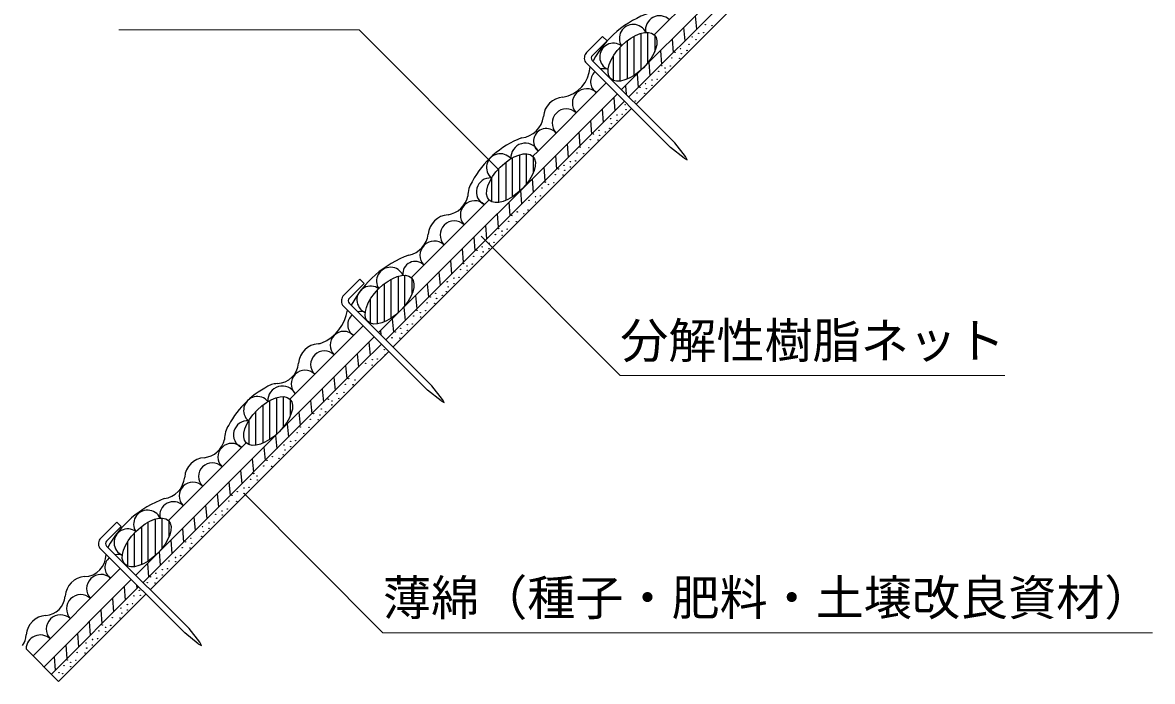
# Model space of a CAD drawing. Units: millimetres, scale not verified. Extents: x 200 to 8200, y 200 to 5838.
# Drawn here: x 1132 to 2776, y 1925 to 2884 of the extents above; entities that cross this region are included whole.
import ezdxf
from ezdxf.enums import TextEntityAlignment as Align

# ---------------------------------------------------------------- set-up
doc = ezdxf.new("R2010")
doc.units = ezdxf.units.MM
doc.header["$LTSCALE"] = 20
doc.layers.add('C-STR', color=7, linetype='Continuous', lineweight=25)
doc.layers.add('C-STR-HTXT', color=1, linetype='Continuous', lineweight=13)
doc.styles.add('ＭＳ ゴシック', font='')
doc.styles.get('ＭＳ ゴシック').set_extended_font_data('MS Gothic')

msp = doc.modelspace()

# ---------------------------------------------------------------- linework, layer by layer
at = {"layer": 'C-STR'}
for p, q in [((2051.25, 2866.5), (2164.95, 2980.19)), ((2003.65, 2786.84), (2180.97, 2964.16)), ((2014.25, 2776.23), (2191.58, 2953.55)), ((2024.86, 2765.62), (2202.18, 2942.95)), ((2111.09, 2894.28), (2112.8, 2874.78)), ((1952.9, 2840.91), (1976.19, 2864.21)), ((1982.55, 2857.85), (1976.19, 2864.21)), ((2094.12, 2877.31), (2095.83, 2857.81)), ((1982.55, 2857.85), (1961.3, 2836.59)), ((2077.15, 2860.34), (2078.86, 2840.83)), ((1961.01, 2829.24), (2081.25, 2709.07)), ((2060.18, 2843.37), (2061.89, 2823.86)), ((1951.04, 2826.48), (2074.89, 2702.7)), ((2043.21, 2826.4), (2044.92, 2806.89)), ((1882.1, 2697.35), (1981.15, 2796.39)), ((2026.24, 2809.43), (2027.95, 2789.92)), ((1650.09, 2433.28), (1997.18, 2780.37)), ((2009.27, 2792.46), (2010.35, 2780.14)), ((1660.7, 2422.67), (2007.79, 2769.76)), ((1992.35, 2774.88), (1994, 2755.98)), ((1671.3, 2412.07), (2018.4, 2759.16)), ((1975.33, 2758.52), (1977.03, 2739.01)), ((1958.36, 2741.55), (1960.06, 2722.04)), ((1941.39, 2724.58), (1943.09, 2705.07)), ((1874.48, 2689.72), (1882.1, 2697.35)), ((1924.42, 2707.61), (1926.12, 2688.1)), ((2094.69, 2687.15), (2074.89, 2702.7)), ((2096.81, 2689.28), (2081.25, 2709.07)), ((1907.44, 2690.64), (1909.15, 2671.13)), ((2094.69, 2687.15), (2099.29, 2684.68)), ((2099.29, 2684.68), (2096.81, 2689.28)), ((1890.47, 2673.66), (1892.18, 2654.16)), ((1873.5, 2656.69), (1875.21, 2637.19)), ((1856.53, 2639.72), (1858.24, 2620.22)), ((1697.7, 2512.94), (1810.84, 2626.08)), ((1839.56, 2622.75), (1841.27, 2603.25)), ((1822.59, 2605.78), (1824.3, 2586.28)), ((1805.62, 2588.81), (1807.33, 2569.31)), ((1788.65, 2571.84), (1790.36, 2552.34)), ((1771.68, 2554.87), (1773.39, 2535.36)), ((1754.71, 2537.9), (1756.42, 2518.39)), ((1737.74, 2520.93), (1739.45, 2501.42)), ((1599.34, 2487.35), (1622.63, 2510.66)), ((1628.99, 2504.29), (1607.75, 2483.03)), ((1628.99, 2504.29), (1622.63, 2510.66)), ((1720.77, 2503.96), (1722.48, 2484.45)), ((1703.8, 2486.99), (1705.5, 2467.48)), ((1597.48, 2472.93), (1721.33, 2349.15)), ((1607.45, 2475.69), (1727.69, 2355.51)), ((1686.83, 2470.02), (1688.53, 2450.51)), ((1669.86, 2453.05), (1671.56, 2433.54)), ((1520.92, 2336.16), (1627.59, 2442.83)), ((1652.89, 2436.08), (1653.42, 2429.95)), ((1615.29, 2398.48), (1643.62, 2426.81)), ((1635.92, 2419.11), (1637.62, 2399.6)), ((1618.95, 2402.14), (1620.65, 2382.63)), ((1625.89, 2387.87), (1654.23, 2416.21)), ((1636.5, 2377.26), (1664.84, 2405.6)), ((1296.5, 2079.7), (1615.29, 2398.48)), ((1307.15, 2069.13), (1625.89, 2387.87)), ((1601.97, 2385.17), (1603.68, 2365.66)), ((1317.76, 2058.52), (1636.5, 2377.26)), ((1585, 2368.19), (1586.71, 2348.69)), ((1743.25, 2335.72), (1727.69, 2355.51)), ((1520.92, 2336.16), (1528.54, 2343.79)), ((1568.03, 2351.22), (1569.74, 2331.72)), ((1741.13, 2333.6), (1721.33, 2349.15)), ((1745.73, 2331.12), (1743.25, 2335.72)), ((1551.06, 2334.25), (1552.77, 2314.75)), ((1741.13, 2333.6), (1745.73, 2331.12)), ((1534.09, 2317.28), (1535.8, 2297.78)), ((1517.12, 2300.31), (1518.83, 2280.81)), ((1380.06, 2195.3), (1457.28, 2272.52)), ((1500.15, 2283.34), (1501.86, 2263.84)), ((1483.18, 2266.37), (1484.89, 2246.86)), ((1466.21, 2249.4), (1467.92, 2229.89)), ((1449.24, 2232.43), (1450.95, 2212.92)), ((1432.27, 2215.46), (1433.98, 2195.95)), ((1344.14, 2159.39), (1380.06, 2195.3)), ((1415.3, 2198.49), (1417, 2178.98)), ((1398.33, 2181.52), (1400.03, 2162.01)), ((1245.79, 2133.81), (1269.08, 2157.11)), ((1275.45, 2150.75), (1269.08, 2157.11)), ((1381.36, 2164.55), (1383.06, 2145.04)), ((1275.45, 2150.75), (1254.2, 2129.49)), ((1364.39, 2147.58), (1366.09, 2128.07)), ((1253.9, 2122.14), (1374.15, 2001.97)), ((1347.42, 2130.61), (1349.12, 2111.1)), ((1243.93, 2119.38), (1367.78, 1995.6)), ((1330.45, 2113.64), (1332.15, 2094.13)), ((1147.1, 1962.34), (1274.05, 2089.29)), ((1313.47, 2096.67), (1315.18, 2077.16)), ((1163.12, 1946.31), (1290.07, 2073.27)), ((1173.73, 1935.71), (1300.68, 2062.66)), ((1279.53, 2062.72), (1281.24, 2043.22)), ((1297.74, 2065.61), (1298.21, 2060.19)), ((1184.34, 1925.1), (1311.29, 2052.06)), ((1262.56, 2045.75), (1264.27, 2026.25)), ((1245.59, 2028.78), (1247.3, 2009.28)), ((1228.62, 2011.81), (1230.33, 1992.31)), ((1211.65, 1994.84), (1213.36, 1975.34)), ((1387.59, 1980.05), (1367.78, 1995.6)), ((1389.71, 1982.17), (1374.15, 2001.97)), ((1194.68, 1977.87), (1196.39, 1958.37)), ((1387.59, 1980.05), (1392.19, 1977.58)), ((1392.19, 1977.58), (1389.71, 1982.17)), ((1184.34, 1925.1), (1136.97, 1972.46)), ((1177.71, 1960.9), (1179.42, 1941.39))]:
    msp.add_line(p, q, dxfattribs=at)
at = {"layer": 'C-STR', "color": 3}
for p, q in [((2021.92, 2807.59), (2021.92, 2864.39)), ((2031.92, 2868.68), (2031.92, 2815.55)), ((2041.92, 2825.84), (2041.92, 2870.13)), ((2051.92, 2865.83), (2051.92, 2842.14)), ((2001.92, 2799.28), (2001.92, 2848.5)), ((2011.92, 2857.78), (2011.92, 2802.19)), ((1991.92, 2800.16), (1991.92, 2835.89)), ((1835.12, 2680.99), (1835.12, 2625.4)), ((1845.12, 2630.8), (1845.12, 2687.59)), ((1855.12, 2691.89), (1855.12, 2638.76)), ((1865.12, 2649.05), (1865.12, 2693.34)), ((1875.12, 2689.04), (1875.12, 2665.35)), ((1825.12, 2622.49), (1825.12, 2671.71)), ((1815.12, 2623.36), (1815.12, 2659.1)), ((1688.4, 2472.21), (1688.4, 2516.5)), ((1658.4, 2504.15), (1658.4, 2448.56)), ((1668.4, 2453.95), (1668.4, 2510.75)), ((1678.4, 2515.04), (1678.4, 2461.92)), ((1698.4, 2512.2), (1698.4, 2488.51)), ((1648.4, 2445.64), (1648.4, 2494.87)), ((1638.4, 2446.52), (1638.4, 2482.26)), ((1501.56, 2338.33), (1501.56, 2285.2)), ((1511.56, 2295.49), (1511.56, 2339.78)), ((1521.56, 2335.48), (1521.56, 2311.79)), ((1481.56, 2327.43), (1481.56, 2271.84)), ((1491.56, 2277.24), (1491.56, 2334.03)), ((1461.56, 2269.8), (1461.56, 2305.54)), ((1471.56, 2268.93), (1471.56, 2318.15)), ((1314.82, 2100.43), (1314.82, 2157.23)), ((1324.82, 2161.52), (1324.82, 2108.39)), ((1334.82, 2118.68), (1334.82, 2162.97)), ((1344.82, 2158.67), (1344.82, 2134.98)), ((1294.82, 2092.12), (1294.82, 2141.34)), ((1304.82, 2150.62), (1304.82, 2095.03)), ((1284.82, 2093), (1284.82, 2128.73))]:
    msp.add_line(p, q, dxfattribs=at)
at = {"layer": 'C-STR'}
for centre in [(2125.49, 2881.23), (2135.38, 2880.04), (2106.48, 2863.32), (2116.04, 2868.6), (2123.42, 2869.7), (2089.51, 2846.35), (2101.78, 2852.78), (2112.23, 2859.54), (2076.93, 2832.67), (2081.66, 2841.07), (2088.18, 2832.14), (2090.81, 2839.05), (2099.08, 2843.75), (2057.61, 2813.35), (2062.33, 2821.75), (2067.15, 2818.28), (2067.49, 2812.16), (2074.86, 2821.14), (2048.16, 2800.72), (2055.54, 2801.82), (2026.02, 2781.76), (2030.74, 2790.16), (2037.27, 2781.23), (2038.59, 2795.44), (2039.9, 2788.13), (2048.17, 2792.84), (2008.97, 2764.76), (2023.95, 2770.23), (1997.25, 2749.81), (2004.62, 2750.9), (2010.28, 2757.46), (1986.36, 2730.32), (1987.68, 2744.53), (1988.99, 2737.22), (1997.26, 2741.92), (1958.14, 2713.88), (1962.86, 2722.28), (1969.39, 2713.35), (1970.71, 2727.56), (1972.02, 2720.25), (1980.29, 2724.95), (1943.54, 2702.96), (1956.07, 2702.35), (1929.37, 2681.93), (1936.74, 2683.02), (1938.81, 2694.55), (1948.7, 2693.37), (1911.95, 2671.37), (1919.8, 2676.64), (1921.11, 2669.34), (1929.37, 2674.04), (1892.63, 2652.04), (1897.45, 2648.58), (1905.16, 2651.44), (1907.23, 2662.97), (1918.48, 2662.44), (1878.46, 2631.01), (1885.83, 2632.11), (1887.9, 2643.64), (1868.89, 2625.73), (1878.46, 2623.13), (1844.07, 2603.49), (1851.92, 2608.76), (1861.49, 2606.16), (1867.57, 2611.53), (1824.74, 2584.16), (1837.27, 2583.55), (1839.35, 2595.09), (1850.6, 2594.56), (1820.02, 2575.76), (1829.57, 2580.7), (1829.91, 2574.57), (1793.16, 2552.57), (1801.01, 2557.85), (1802.31, 2550.55), (1810.57, 2563.13), (1810.58, 2555.25), (1817.95, 2564.23), (1773.83, 2533.25), (1786.36, 2532.64), (1788.43, 2544.17), (1799.68, 2543.64), (1769.11, 2524.85), (1778.65, 2529.78), (1778.99, 2523.66), (1750.09, 2506.94), (1751.4, 2499.63), (1759.66, 2512.22), (1759.67, 2504.34), (1767.04, 2513.32), (1725.27, 2484.69), (1733.12, 2489.97), (1742.7, 2487.37), (1748.77, 2492.73), (1720.55, 2476.29), (1731.8, 2475.76), (1734.43, 2482.66), (1701.23, 2456.97), (1705.95, 2465.37), (1710.77, 2461.9), (1711.11, 2455.78), (1718.48, 2464.76), (1674.36, 2433.78), (1682.21, 2439.06), (1691.78, 2444.34), (1691.79, 2436.45), (1699.15, 2445.43), (1669.64, 2425.38), (1680.89, 2424.85), (1683.52, 2431.75), (1658.45, 2408.17), (1659.76, 2400.87), (1631.3, 2388.14), (1640.87, 2393.43), (1640.87, 2385.54), (1648.24, 2394.52), (1601.76, 2357.5), (1606.48, 2365.9), (1613.01, 2356.97), (1615.64, 2363.87), (1576.85, 2336), (1589.47, 2344.14), (1592.32, 2336.99), (1599.69, 2345.97), (1566.78, 2321.78), (1581.95, 2327.79), (1582.24, 2333.37), (1550.85, 2306.59), (1555.57, 2314.99), (1562.1, 2306.06), (1564.73, 2312.96), (1572.99, 2317.66), (1531.52, 2287.26), (1536.24, 2295.66), (1541.41, 2286.07), (1548.77, 2295.05), (1512.51, 2269.35), (1522.07, 2274.63), (1529.45, 2275.73), (1511.18, 2255.14), (1513.81, 2262.05), (1522.08, 2266.75), (1482.96, 2238.7), (1487.69, 2247.1), (1494.21, 2238.17), (1495.54, 2252.38), (1505.11, 2249.78), (1468.36, 2227.78), (1473.18, 2224.31), (1454.19, 2206.75), (1461.57, 2207.85), (1463.64, 2219.38), (1473.52, 2218.19), (1432.05, 2187.79), (1436.78, 2196.19), (1443.3, 2187.26), (1444.62, 2201.47), (1454.2, 2198.87), (1422.27, 2173.4), (1429.98, 2176.26), (1403.28, 2155.84), (1410.65, 2156.93), (1412.73, 2168.47), (1422.61, 2167.28), (1393.71, 2150.56), (1395.02, 2143.25), (1403.29, 2147.95), (1368.89, 2128.31), (1376.74, 2133.59), (1378.05, 2126.28), (1392.39, 2136.35), (1354.39, 2105.52), (1362.1, 2108.38), (1364.17, 2119.91), (1375.42, 2119.38), (1342.77, 2089.05), (1344.84, 2100.59), (1354.73, 2099.4), (1317.98, 2077.4), (1325.83, 2082.67), (1327.14, 2075.37), (1335.4, 2087.96), (1335.4, 2080.07), (1301.87, 2057.66), (1313.26, 2069), (1324.51, 2068.47), (1293.93, 2049.67), (1303.18, 2050.36), (1274.92, 2031.76), (1276.23, 2024.46), (1284.49, 2037.04), (1284.49, 2029.16), (1291.86, 2038.14), (1247.74, 2007.16), (1260.27, 2006.55), (1262.35, 2018.09), (1273.6, 2017.56), (1243.02, 1998.76), (1252.57, 2003.7), (1252.91, 1997.57), (1224.01, 1980.85), (1225.31, 1973.55), (1233.57, 1986.13), (1233.58, 1978.25), (1240.95, 1987.23), (1211.43, 1967.18), (1222.68, 1966.65), (1192.11, 1947.85), (1196.83, 1956.25), (1201.66, 1952.79), (1201.99, 1946.66), (1209.36, 1955.64), (1185.02, 1937.91), (1190.04, 1936.32)]:
    msp.add_circle(centre, 0.3, dxfattribs=at)
at = {"layer": 'C-STR', "color": 1}
for centre, radius, start, end in [((2091.11, 2760.55), 145.49, 108.47928, 152.09794), ((1910.77, 2822.23), 47.16, 279.2044, 356.87882), ((1920.38, 2745.34), 30.42, 93.88791, 176.11209), ((1854.6, 2752.13), 35.75, 275.92465, 352.39909), ((1908.24, 2587.85), 138.07, 111.20863, 152.00071), ((1815.74, 2632.34), 35.76, 145.33963, 181.25199), ((1745.76, 2639.29), 35.09, 278.77721, 347.26316), ((1753.35, 2573.65), 31.04, 94.12024, 175.47459), ((1686.97, 2580.83), 35.75, 281.62707, 352.39909), ((1747.51, 2399.65), 155.59, 110.04758, 151.82433), ((1542.68, 2475.68), 62.89, 293.30163, 350.81476), ((1557.24, 2452.14), 35.75, 277.60091, 286.78977), ((1564.03, 2386.36), 30.42, 93.88791, 176.11209), ((1501.04, 2391.53), 32.79, 272.95323, 354.56543), ((1551.13, 2234.88), 135.01, 115.05093, 152.08557), ((1504.42, 2324.47), 34.35, 92.82225, 107.72148), ((1460.15, 2278.69), 34.33, 145.59018, 182.09411), ((1392.35, 2284.95), 34.33, 276.31717, 347.34872), ((1398.19, 2220.49), 30.42, 93.88791, 176.11209), ((1333.14, 2225.8), 34.85, 278.05981, 354.65143), ((1392.74, 2044.82), 156.35, 110.48352, 151.15492), ((1221.45, 2109.53), 31.83, 271.11606, 0.92175), ((1224.13, 2047.36), 30.42, 93.88791, 176.11209), ((1163.44, 2051.48), 30.42, 273.88791, 356.11209), ((1167.56, 1990.79), 30.42, 93.88791, 176.11209), ((1106.87, 1994.91), 30.42, 325.25092, 356.11209)]:
    msp.add_arc(centre, radius, start, end, dxfattribs=at)
at = {"layer": 'C-STR'}
for centre, radius, start, end in [((2020.76, 2861.41), 20.28, 25.66048, 213.02542), ((2059.11, 2873.75), 20.53, 46.21896, 190.07138), ((1991.82, 2834.43), 19.91, 53.14475, 246.94465), ((1961.58, 2832.46), 12.12, 135.76262, 209.53793), ((1964.54, 2832.78), 5, 130.3409, 225.01704), ((1977.58, 2798.28), 18.96, 131.43563, 236.21914), ((1977.58, 2798.28), 18.96, 70.11725, 101.94908), ((1952.9, 2767.27), 20.79, 47.14094, 222.85906), ((1923.52, 2737.89), 20.79, 47.14094, 222.85906), ((1894.21, 2711.52), 18.64, 41.01936, 229.4851), ((1863.63, 2687.56), 21.18, 28.13475, 183.54845), ((1827.15, 2673.41), 20, 39.93312, 230.18666), ((1812.68, 2637.81), 20.33, 85.38159, 244.61841), ((1789.83, 2604.2), 20.79, 47.14094, 222.85906), ((1760.44, 2574.82), 20.79, 47.14094, 222.85906), ((1731.06, 2545.44), 20.79, 47.14094, 222.85906), ((1703.22, 2518.65), 17.89, 44.57467, 186.91104), ((1667.32, 2507.74), 20.28, 25.66048, 213.02542), ((1638.38, 2480.76), 19.91, 53.14475, 246.94465), ((1608.02, 2478.9), 12.12, 135.76262, 209.53793), ((1610.98, 2479.22), 5, 130.3409, 225.01704), ((1624.15, 2444.61), 18.96, 131.05284, 236.21914), ((1624.15, 2444.61), 18.96, 70.11725, 101.96674), ((1599.46, 2414.7), 20, 45, 225), ((1571.18, 2386.42), 20, 45, 225), ((1542.89, 2358.13), 20, 45, 225), ((1510.07, 2334), 21.18, 28.13475, 183.54845), ((1473.59, 2319.85), 20, 39.93312, 230.18666), ((1459.12, 2284.25), 20.33, 85.38159, 244.61841), ((1436.27, 2251.74), 20, 45, 225), ((1407.98, 2223.46), 20, 45, 225), ((1379.7, 2195.17), 20, 45, 225), ((1313.77, 2154.19), 20.28, 25.66048, 213.02542), ((1351.53, 2166.78), 20, 45, 191.06348), ((1284.83, 2127.21), 19.91, 53.14475, 246.94465), ((1254.48, 2125.35), 12.12, 135.76262, 209.53793), ((1257.44, 2125.68), 5, 130.3409, 225.01704), ((1270.59, 2091.05), 18.96, 130.38403, 236.21914), ((1270.59, 2091.05), 18.96, 70.11725, 101.92755), ((1245.91, 2060.05), 20.79, 47.14094, 222.85906), ((1216.52, 2030.67), 20.79, 47.14094, 222.85906), ((1187.14, 2001.29), 20.79, 47.14094, 222.85906), ((1157.76, 1971.9), 20.79, 47.14094, 178.45701)]:
    msp.add_arc(centre, radius, start, end, dxfattribs=at)
at = {"layer": 'C-STR', "color": 3}
for centre in [(2019.57, 2834.58), (1842.78, 2657.79), (1666.05, 2480.94), (1489.22, 2304.23), (1312.47, 2127.42)]:
    msp.add_ellipse(centre, major_axis=(31.82, 31.82), ratio=0.5, dxfattribs=at)
at = {"layer": 'C-STR-HTXT'}
for p, q in [((1271.92, 2873.75), (1621.92, 2873.75)), ((1621.92, 2873.75), (1824.15, 2670.86)), ((1799.59, 2573.2), (2001.83, 2370.31)), ((2001.83, 2370.31), (2561.83, 2370.31)), ((1454.2, 2198.87), (1656.43, 1995.98)), ((1656.43, 1995.98), (2776.43, 1995.98))]:
    msp.add_line(p, q, dxfattribs=at)

# ---------------------------------------------------------------- texts
at = {"layer": 'C-STR-HTXT', "color": 7, "style": 'ＭＳ ゴシック'}
for s, p in [('分解性樹脂ネット', (2001.83, 2380.31)), ('薄綿（種子・肥料・土壌改良資材）', (1656.43, 2005.98))]:
    msp.add_text(s, height=51.32, dxfattribs=at).set_placement(p, align=Align.BOTTOM_LEFT)

doc.saveas('drawing.dxf')
